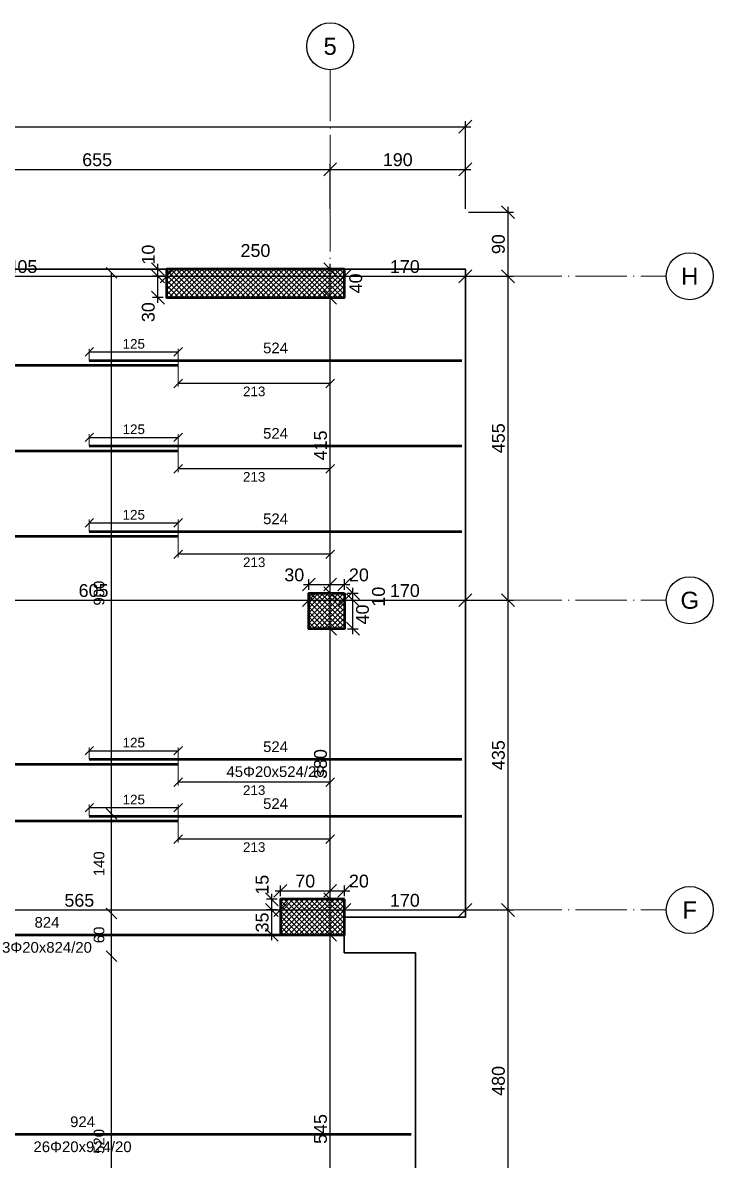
# Model space of a CAD drawing. Header units: millimetres. Extents: x -404 to 6018, y -5139 to 7890.
# Drawn here: x 1228 to 2198, y 1609 to 3206 of the extents above; entities that cross this region are included whole.
import ezdxf
from ezdxf.enums import TextEntityAlignment as Align

# ---------------------------------------------------------------- set-up
doc = ezdxf.new("R2010")
doc.units = ezdxf.units.MM
doc.linetypes.add('ZWCAD_ISO04W100', pattern=[30.5, 24, -3, 0.5, -3])
for name, color, linetype, lineweight in [('AXIS LINES', 255, 'ZWCAD_ISO04W100', 13), ('COLUMN', 140, 'Continuous', 53), ('SLAB', 3, 'Continuous', 35), ('WALL', 10, 'Continuous', 53)]:
    doc.layers.add(name, color=color, linetype=linetype, lineweight=lineweight)
for name, color, linetype in [('FW_AXIS', 7, 'Continuous'), ('FW_COLUMN_HATCH', 8, 'Continuous'), ('FW_DIM', 7, 'Continuous'), ('FW_WALL_HATCH', 8, 'Continuous'), ('REB_BOT_MESH_X', 5, 'Continuous'), ('REB_BOT_MESH_X_AXDIM', 5, 'Continuous'), ('REB_BOT_MESH_X_LAP', 5, 'Continuous'), ('REB_BOT_MESH_X_RANGE', 5, 'Continuous'), ('REB_BOT_MESH_X_TEXT', 5, 'Continuous')]:
    doc.layers.add(name, color=color, linetype=linetype)
doc.styles.add('REBAR_TXT', font='arial.ttf')
doc.styles.get("Standard").update_dxf_attribs({"font": 'arial.ttf'})
doc.dimstyles.new('FW_DIM', dxfattribs={"dimtxt": 18, "dimasz": 9, "dimexe": 7.5, "dimexo": 4.5, "dimgap": 4.5, "dimtad": 1, "dimdec": 0, "dimtxsty": 'Standard', "dimtsz": 9, "dimcen": 2.5, "dimdle": 7.5, "dimclrd": 256, "dimclre": 256, "dimclrt": 7, "dimazin": 3, "dimtfac": 1, "dimtmove": 2, "dimatfit": 3})
doc.dimstyles.new('REBAR LAP', dxfattribs={"dimtxt": 13.5, "dimasz": 2.5, "dimexe": 4.5, "dimexo": 0, "dimgap": 4.5, "dimtad": 1, "dimdec": 0, "dimtxsty": 'Standard', "dimtsz": 6, "dimcen": 2.5, "dimclrd": 6, "dimclre": 6, "dimclrt": 7, "dimazin": 3, "dimtfac": 1, "dimtmove": 2, "dimatfit": 3, "dimlwd": 25, "dimlwe": 18})
doc.dimstyles.new('REBAR M-200', dxfattribs={"dimtxt": 15, "dimasz": 15, "dimexe": 25, "dimexo": 12.5, "dimgap": 10, "dimtad": 1, "dimdec": 0, "dimtxsty": 'Standard', "dimblk": 'NONE', "dimcen": 50, "dimse1": 1, "dimse2": 1, "dimclrd": 6, "dimclre": 6, "dimclrt": 7, "dimazin": 3, "dimtfac": 1, "dimtmove": 2, "dimatfit": 3, "dimldrblk": 'NONE', "dimlwd": 53})
doc.dimstyles.new('REBAR RANGE', dxfattribs={"dimtxt": 15, "dimasz": 2.5, "dimexe": 0, "dimexo": 0, "dimgap": 10, "dimtad": 1, "dimdec": 0, "dimtxsty": 'Standard', "dimtsz": 7.5, "dimcen": 2.5, "dimse1": 1, "dimse2": 1, "dimclrd": 6, "dimclre": 6, "dimclrt": 7, "dimazin": 3, "dimtfac": 1, "dimtmove": 2, "dimatfit": 3, "dimlwd": 25})

# ---------------------------------------------------------------- blocks, each defined once
blk = doc.blocks.new('*D250')
at = {"color": 6, "lineweight": 53}
blk.add_line((335, 2165), (1446.5, 2165), dxfattribs=at)
at = {"layer": 'Defpoints'}
for p in [(335, 2165), (335, 2165), (1446.5, 2165)]:
    blk.add_point(p, dxfattribs=at)
at = {"layer": 'REB_BOT_MESH_X', "color": 7, "insert": (890.75, 2182.5), "char_height": 15, "attachment_point": 5}
blk.add_mtext('1112', dxfattribs=at)
blk = doc.blocks.new('_NONE')
blk = doc.blocks.new('*D251')
at = {"color": 6, "lineweight": 53}
blk.add_line((1321.5, 2171.75), (1845, 2171.75), dxfattribs=at)
at = {"layer": 'Defpoints'}
for p in [(1321.5, 2171.75), (1321.5, 2171.75), (1845, 2171.75)]:
    blk.add_point(p, dxfattribs=at)
at = {"layer": 'REB_BOT_MESH_X', "color": 7, "insert": (1583.25, 2189.25), "char_height": 15, "attachment_point": 5}
blk.add_mtext('524', dxfattribs=at)
blk = doc.blocks.new('_Oblique')
at = {"color": 0, "linetype": 'ByBlock', "lineweight": -2}
blk.add_line((-0.5, -0.5), (0.5, 0.5), dxfattribs=at)
blk = doc.blocks.new('*D252')
at = {"color": 6, "lineweight": 18}
for p, q in [((1321.5, 2171.75), (1321.5, 2188.25)), ((1446.5, 2165), (1446.5, 2188.25))]:
    blk.add_line(p, q, dxfattribs=at)
at = {"color": 6, "lineweight": 25}
blk.add_line((1321.5, 2183.75), (1446.5, 2183.75), dxfattribs=at)
at = {"layer": 'Defpoints'}
for p in [(1321.5, 2183.75), (1321.5, 2171.75), (1446.5, 2165)]:
    blk.add_point(p, dxfattribs=at)
at = {"layer": 'REB_BOT_MESH_X_LAP', "color": 6, "xscale": 12, "yscale": 12}
for p in [(1321.5, 2183.75), (1446.5, 2183.75)]:
    blk.add_blockref('_OBLIQUE', p, dxfattribs=at)
at = {"layer": 'REB_BOT_MESH_X_LAP', "color": 7, "insert": (1384, 2195), "char_height": 13.5, "attachment_point": 5}
blk.add_mtext('125', dxfattribs=at)
blk = doc.blocks.new('*D253')
at = {"color": 6, "lineweight": 18}
for p, q in [((1446.5, 2165), (1446.5, 2135)), ((1660, 2165), (1660, 2135))]:
    blk.add_line(p, q, dxfattribs=at)
at = {"color": 6, "lineweight": 25}
blk.add_line((1660, 2139.5), (1446.5, 2139.5), dxfattribs=at)
at = {"layer": 'Defpoints'}
for p in [(1446.5, 2165), (1660, 2165), (1660, 2139.5)]:
    blk.add_point(p, dxfattribs=at)
at = {"layer": 'REB_BOT_MESH_X_AXDIM', "color": 6, "xscale": 12, "yscale": 12}
for p in [(1446.5, 2139.5), (1660, 2139.5)]:
    blk.add_blockref('_OBLIQUE', p, dxfattribs=at)
at = {"layer": 'REB_BOT_MESH_X_AXDIM', "color": 7, "insert": (1553.25, 2128.25), "char_height": 13.5, "attachment_point": 5}
blk.add_mtext('213', dxfattribs=at)
blk = doc.blocks.new('*D254')
at = {"color": 6, "lineweight": 53}
blk.add_line((335, 2605), (1446.5, 2605), dxfattribs=at)
at = {"layer": 'Defpoints'}
for p in [(335, 2605), (335, 2605), (1446.5, 2605)]:
    blk.add_point(p, dxfattribs=at)
at = {"layer": 'REB_BOT_MESH_X', "color": 7, "insert": (890.75, 2622.5), "char_height": 15, "attachment_point": 5}
blk.add_mtext('1112', dxfattribs=at)
blk = doc.blocks.new('*D255')
at = {"color": 6, "lineweight": 53}
blk.add_line((1321.5, 2611.75), (1845, 2611.75), dxfattribs=at)
at = {"layer": 'Defpoints'}
for p in [(1321.5, 2611.75), (1321.5, 2611.75), (1845, 2611.75)]:
    blk.add_point(p, dxfattribs=at)
at = {"layer": 'REB_BOT_MESH_X', "color": 7, "insert": (1583.25, 2629.25), "char_height": 15, "attachment_point": 5}
blk.add_mtext('524', dxfattribs=at)
blk = doc.blocks.new('*D256')
at = {"color": 6, "lineweight": 18}
for p, q in [((1321.5, 2611.75), (1321.5, 2628.25)), ((1446.5, 2605), (1446.5, 2628.25))]:
    blk.add_line(p, q, dxfattribs=at)
at = {"color": 6, "lineweight": 25}
blk.add_line((1321.5, 2623.75), (1446.5, 2623.75), dxfattribs=at)
at = {"layer": 'Defpoints'}
for p in [(1321.5, 2623.75), (1321.5, 2611.75), (1446.5, 2605)]:
    blk.add_point(p, dxfattribs=at)
at = {"layer": 'REB_BOT_MESH_X_LAP', "color": 6, "xscale": 12, "yscale": 12}
for p in [(1321.5, 2623.75), (1446.5, 2623.75)]:
    blk.add_blockref('_OBLIQUE', p, dxfattribs=at)
at = {"layer": 'REB_BOT_MESH_X_LAP', "color": 7, "insert": (1384, 2635), "char_height": 13.5, "attachment_point": 5}
blk.add_mtext('125', dxfattribs=at)
blk = doc.blocks.new('*D257')
at = {"color": 6, "lineweight": 18}
for p, q in [((1446.5, 2605), (1446.5, 2575)), ((1660, 2605), (1660, 2575))]:
    blk.add_line(p, q, dxfattribs=at)
at = {"color": 6, "lineweight": 25}
blk.add_line((1660, 2579.5), (1446.5, 2579.5), dxfattribs=at)
at = {"layer": 'Defpoints'}
for p in [(1446.5, 2605), (1660, 2605), (1660, 2579.5)]:
    blk.add_point(p, dxfattribs=at)
at = {"layer": 'REB_BOT_MESH_X_AXDIM', "color": 6, "xscale": 12, "yscale": 12}
for p in [(1446.5, 2579.5), (1660, 2579.5)]:
    blk.add_blockref('_OBLIQUE', p, dxfattribs=at)
at = {"layer": 'REB_BOT_MESH_X_AXDIM', "color": 7, "insert": (1553.25, 2568.25), "char_height": 13.5, "attachment_point": 5}
blk.add_mtext('213', dxfattribs=at)
blk = doc.blocks.new('*D258')
at = {"color": 6, "lineweight": 53}
blk.add_line((415, 2485), (1446.5, 2485), dxfattribs=at)
at = {"layer": 'Defpoints'}
for p in [(415, 2485), (415, 2485), (1446.5, 2485)]:
    blk.add_point(p, dxfattribs=at)
at = {"layer": 'REB_BOT_MESH_X', "color": 7, "insert": (930.75, 2502.5), "char_height": 15, "attachment_point": 5}
blk.add_mtext('1032', dxfattribs=at)
blk = doc.blocks.new('*D259')
at = {"color": 6, "lineweight": 53}
blk.add_line((1321.5, 2491.75), (1845, 2491.75), dxfattribs=at)
at = {"layer": 'Defpoints'}
for p in [(1321.5, 2491.75), (1321.5, 2491.75), (1845, 2491.75)]:
    blk.add_point(p, dxfattribs=at)
at = {"layer": 'REB_BOT_MESH_X', "color": 7, "insert": (1583.25, 2509.25), "char_height": 15, "attachment_point": 5}
blk.add_mtext('524', dxfattribs=at)
blk = doc.blocks.new('*D260')
at = {"color": 6, "lineweight": 18}
for p, q in [((1321.5, 2491.75), (1321.5, 2508.25)), ((1446.5, 2485), (1446.5, 2508.25))]:
    blk.add_line(p, q, dxfattribs=at)
at = {"color": 6, "lineweight": 25}
blk.add_line((1321.5, 2503.75), (1446.5, 2503.75), dxfattribs=at)
at = {"layer": 'Defpoints'}
for p in [(1321.5, 2503.75), (1321.5, 2491.75), (1446.5, 2485)]:
    blk.add_point(p, dxfattribs=at)
at = {"layer": 'REB_BOT_MESH_X_LAP', "color": 6, "xscale": 12, "yscale": 12}
for p in [(1321.5, 2503.75), (1446.5, 2503.75)]:
    blk.add_blockref('_OBLIQUE', p, dxfattribs=at)
at = {"layer": 'REB_BOT_MESH_X_LAP', "color": 7, "insert": (1384, 2515), "char_height": 13.5, "attachment_point": 5}
blk.add_mtext('125', dxfattribs=at)
blk = doc.blocks.new('*D261')
at = {"color": 6, "lineweight": 18}
for p, q in [((1446.5, 2485), (1446.5, 2455)), ((1660, 2485), (1660, 2455))]:
    blk.add_line(p, q, dxfattribs=at)
at = {"color": 6, "lineweight": 25}
blk.add_line((1660, 2459.5), (1446.5, 2459.5), dxfattribs=at)
at = {"layer": 'Defpoints'}
for p in [(1446.5, 2485), (1660, 2485), (1660, 2459.5)]:
    blk.add_point(p, dxfattribs=at)
at = {"layer": 'REB_BOT_MESH_X_AXDIM', "color": 6, "xscale": 12, "yscale": 12}
for p in [(1446.5, 2459.5), (1660, 2459.5)]:
    blk.add_blockref('_OBLIQUE', p, dxfattribs=at)
at = {"layer": 'REB_BOT_MESH_X_AXDIM', "color": 7, "insert": (1553.25, 2448.25), "char_height": 13.5, "attachment_point": 5}
blk.add_mtext('213', dxfattribs=at)
blk = doc.blocks.new('*D266')
at = {"color": 6, "lineweight": 53}
blk.add_line((415, 2085), (1446.5, 2085), dxfattribs=at)
at = {"layer": 'Defpoints'}
for p in [(415, 2085), (415, 2085), (1446.5, 2085)]:
    blk.add_point(p, dxfattribs=at)
at = {"layer": 'REB_BOT_MESH_X', "color": 7, "insert": (930.75, 2102.5), "char_height": 15, "attachment_point": 5}
blk.add_mtext('1032', dxfattribs=at)
blk = doc.blocks.new('*D267')
at = {"color": 6, "lineweight": 53}
blk.add_line((1321.5, 2091.75), (1845, 2091.75), dxfattribs=at)
at = {"layer": 'Defpoints'}
for p in [(1321.5, 2091.75), (1321.5, 2091.75), (1845, 2091.75)]:
    blk.add_point(p, dxfattribs=at)
at = {"layer": 'REB_BOT_MESH_X', "color": 7, "insert": (1583.25, 2109.25), "char_height": 15, "attachment_point": 5}
blk.add_mtext('524', dxfattribs=at)
blk = doc.blocks.new('*D268')
at = {"color": 6, "lineweight": 18}
for p, q in [((1321.5, 2091.75), (1321.5, 2108.25)), ((1446.5, 2085), (1446.5, 2108.25))]:
    blk.add_line(p, q, dxfattribs=at)
at = {"color": 6, "lineweight": 25}
blk.add_line((1321.5, 2103.75), (1446.5, 2103.75), dxfattribs=at)
at = {"layer": 'Defpoints'}
for p in [(1321.5, 2103.75), (1321.5, 2091.75), (1446.5, 2085)]:
    blk.add_point(p, dxfattribs=at)
at = {"layer": 'REB_BOT_MESH_X_LAP', "color": 6, "xscale": 12, "yscale": 12}
for p in [(1321.5, 2103.75), (1446.5, 2103.75)]:
    blk.add_blockref('_OBLIQUE', p, dxfattribs=at)
at = {"layer": 'REB_BOT_MESH_X_LAP', "color": 7, "insert": (1384, 2115), "char_height": 13.5, "attachment_point": 5}
blk.add_mtext('125', dxfattribs=at)
blk = doc.blocks.new('*D269')
at = {"color": 6, "lineweight": 18}
for p, q in [((1446.5, 2085), (1446.5, 2055)), ((1660, 2085), (1660, 2055))]:
    blk.add_line(p, q, dxfattribs=at)
at = {"color": 6, "lineweight": 25}
blk.add_line((1660, 2059.5), (1446.5, 2059.5), dxfattribs=at)
at = {"layer": 'Defpoints'}
for p in [(1446.5, 2085), (1660, 2085), (1660, 2059.5)]:
    blk.add_point(p, dxfattribs=at)
at = {"layer": 'REB_BOT_MESH_X_AXDIM', "color": 6, "xscale": 12, "yscale": 12}
for p in [(1446.5, 2059.5), (1660, 2059.5)]:
    blk.add_blockref('_OBLIQUE', p, dxfattribs=at)
at = {"layer": 'REB_BOT_MESH_X_AXDIM', "color": 7, "insert": (1553.25, 2048.25), "char_height": 13.5, "attachment_point": 5}
blk.add_mtext('213', dxfattribs=at)
blk = doc.blocks.new('*D270')
at = {"color": 6, "lineweight": 53}
blk.add_line((415, 2725), (1446.5, 2725), dxfattribs=at)
at = {"layer": 'Defpoints'}
for p in [(415, 2725), (415, 2725), (1446.5, 2725)]:
    blk.add_point(p, dxfattribs=at)
at = {"layer": 'REB_BOT_MESH_X', "color": 7, "insert": (930.75, 2742.5), "char_height": 15, "attachment_point": 5}
blk.add_mtext('1032', dxfattribs=at)
blk = doc.blocks.new('*D271')
at = {"color": 6, "lineweight": 53}
blk.add_line((1321.5, 2731.75), (1845, 2731.75), dxfattribs=at)
at = {"layer": 'Defpoints'}
for p in [(1321.5, 2731.75), (1321.5, 2731.75), (1845, 2731.75)]:
    blk.add_point(p, dxfattribs=at)
at = {"layer": 'REB_BOT_MESH_X', "color": 7, "insert": (1583.25, 2749.25), "char_height": 15, "attachment_point": 5}
blk.add_mtext('524', dxfattribs=at)
blk = doc.blocks.new('*D272')
at = {"color": 6, "lineweight": 18}
for p, q in [((1321.5, 2731.75), (1321.5, 2748.25)), ((1446.5, 2725), (1446.5, 2748.25))]:
    blk.add_line(p, q, dxfattribs=at)
at = {"color": 6, "lineweight": 25}
blk.add_line((1321.5, 2743.75), (1446.5, 2743.75), dxfattribs=at)
at = {"layer": 'Defpoints'}
for p in [(1321.5, 2743.75), (1321.5, 2731.75), (1446.5, 2725)]:
    blk.add_point(p, dxfattribs=at)
at = {"layer": 'REB_BOT_MESH_X_LAP', "color": 6, "xscale": 12, "yscale": 12}
for p in [(1321.5, 2743.75), (1446.5, 2743.75)]:
    blk.add_blockref('_OBLIQUE', p, dxfattribs=at)
at = {"layer": 'REB_BOT_MESH_X_LAP', "color": 7, "insert": (1384, 2755), "char_height": 13.5, "attachment_point": 5}
blk.add_mtext('125', dxfattribs=at)
blk = doc.blocks.new('*D273')
at = {"color": 6, "lineweight": 18}
for p, q in [((1446.5, 2725), (1446.5, 2695)), ((1660, 2725), (1660, 2695))]:
    blk.add_line(p, q, dxfattribs=at)
at = {"color": 6, "lineweight": 25}
blk.add_line((1660, 2699.5), (1446.5, 2699.5), dxfattribs=at)
at = {"layer": 'Defpoints'}
for p in [(1446.5, 2725), (1660, 2725), (1660, 2699.5)]:
    blk.add_point(p, dxfattribs=at)
at = {"layer": 'REB_BOT_MESH_X_AXDIM', "color": 6, "xscale": 12, "yscale": 12}
for p in [(1446.5, 2699.5), (1660, 2699.5)]:
    blk.add_blockref('_OBLIQUE', p, dxfattribs=at)
at = {"layer": 'REB_BOT_MESH_X_AXDIM', "color": 7, "insert": (1553.25, 2688.25), "char_height": 13.5, "attachment_point": 5}
blk.add_mtext('213', dxfattribs=at)
blk = doc.blocks.new('*D294')
at = {"color": 6, "lineweight": 25}
blk.add_line((1352.75, 1955), (1352.75, 2855), dxfattribs=at)
at = {"layer": 'Defpoints'}
for p in [(1352.75, 2855), (1352.75, 1955), (1352.75, 1955)]:
    blk.add_point(p, dxfattribs=at)
at = {"layer": 'REB_BOT_MESH_X_RANGE', "color": 6, "xscale": 15, "yscale": 15, "rotation": 90}
for p in [(1352.75, 2855), (1352.75, 1955)]:
    blk.add_blockref('_OBLIQUE', p, dxfattribs=at)
at = {"layer": 'REB_BOT_MESH_X_RANGE', "color": 7, "insert": (1335.25, 2405), "char_height": 15, "attachment_point": 5, "rotation": 90}
blk.add_mtext('900', dxfattribs=at)
blk = doc.blocks.new('*D297')
at = {"color": 6, "lineweight": 25}
blk.add_line((1352.75, 1375), (1352.75, 1895), dxfattribs=at)
at = {"layer": 'Defpoints'}
for p in [(1352.75, 1895), (1352.75, 1375), (1352.75, 1375)]:
    blk.add_point(p, dxfattribs=at)
at = {"layer": 'REB_BOT_MESH_X_RANGE', "color": 6, "xscale": 15, "yscale": 15, "rotation": 90}
for p in [(1352.75, 1895), (1352.75, 1375)]:
    blk.add_blockref('_OBLIQUE', p, dxfattribs=at)
at = {"layer": 'REB_BOT_MESH_X_RANGE', "color": 7, "insert": (1335.25, 1635), "char_height": 15, "attachment_point": 5, "rotation": 90}
blk.add_mtext('520', dxfattribs=at)
blk = doc.blocks.new('*D298')
at = {"color": 6, "lineweight": 53}
blk.add_line((850, 1645), (1774, 1645), dxfattribs=at)
at = {"layer": 'Defpoints'}
for p in [(850, 1645), (850, 1645), (1774, 1645)]:
    blk.add_point(p, dxfattribs=at)
at = {"layer": 'REB_BOT_MESH_X', "color": 7, "insert": (1312, 1662.5), "char_height": 15, "attachment_point": 5}
blk.add_mtext('924', dxfattribs=at)
blk = doc.blocks.new('*D313')
at = {"color": 6, "lineweight": 25}
blk.add_line((1352.75, 1955), (1352.75, 2095), dxfattribs=at)
at = {"layer": 'Defpoints'}
for p in [(1352.75, 2095), (1352.75, 1955), (1352.75, 1955)]:
    blk.add_point(p, dxfattribs=at)
at = {"layer": 'REB_BOT_MESH_X_RANGE', "color": 6, "xscale": 15, "yscale": 15, "rotation": 90}
for p in [(1352.75, 2095), (1352.75, 1955)]:
    blk.add_blockref('_OBLIQUE', p, dxfattribs=at)
at = {"layer": 'REB_BOT_MESH_X_RANGE', "color": 7, "insert": (1335.25, 2025), "char_height": 15, "attachment_point": 5, "rotation": 90}
blk.add_mtext('140', dxfattribs=at)
blk = doc.blocks.new('*D322')
at = {"color": 6, "lineweight": 25}
blk.add_line((1352.75, 1895), (1352.75, 1955), dxfattribs=at)
at = {"layer": 'Defpoints'}
for p in [(1352.75, 1955), (1352.75, 1895), (1352.75, 1895)]:
    blk.add_point(p, dxfattribs=at)
at = {"layer": 'REB_BOT_MESH_X_RANGE', "color": 6, "xscale": 15, "yscale": 15, "rotation": 90}
for p in [(1352.75, 1955), (1352.75, 1895)]:
    blk.add_blockref('_OBLIQUE', p, dxfattribs=at)
at = {"layer": 'REB_BOT_MESH_X_RANGE', "color": 7, "insert": (1335.25, 1925), "char_height": 15, "attachment_point": 5, "rotation": 90}
blk.add_mtext('60', dxfattribs=at)
blk = doc.blocks.new('*D323')
at = {"color": 6, "lineweight": 53}
blk.add_line((850, 1925), (1674, 1925), dxfattribs=at)
at = {"layer": 'Defpoints'}
for p in [(850, 1925), (850, 1925), (1674, 1925)]:
    blk.add_point(p, dxfattribs=at)
at = {"layer": 'REB_BOT_MESH_X', "color": 7, "insert": (1262, 1942.5), "char_height": 15, "attachment_point": 5}
blk.add_mtext('824', dxfattribs=at)
blk = doc.blocks.new('*D359')
for p, q in [((1425.5, 2850), (1410.5, 2850)), ((1418, 2812.5), (1418, 2857.5)), ((1425.5, 2820), (1410.5, 2820))]:
    blk.add_line(p, q)
at = {"layer": 'Defpoints'}
for p in [(1430, 2850), (1418, 2820), (1430, 2820)]:
    blk.add_point(p, dxfattribs=at)
at = {"layer": 'FW_DIM', "xscale": 18, "yscale": 18, "rotation": 90}
for p in [(1418, 2850), (1418, 2820)]:
    blk.add_blockref('_OBLIQUE', p, dxfattribs=at)
at = {"layer": 'FW_DIM', "color": 7, "insert": (1404.5, 2799.6), "char_height": 18, "attachment_point": 5, "rotation": 90}
blk.add_mtext('30', dxfattribs=at)
blk = doc.blocks.new('*D360')
for p, q in [((1425.5, 2860), (1410.5, 2860)), ((1418, 2842.5), (1418, 2867.5)), ((1425.5, 2850), (1410.5, 2850))]:
    blk.add_line(p, q)
at = {"layer": 'Defpoints'}
for p in [(1430, 2860), (1418, 2850), (1430, 2850)]:
    blk.add_point(p, dxfattribs=at)
at = {"layer": 'FW_DIM', "xscale": 18, "yscale": 18, "rotation": 90}
for p in [(1418, 2860), (1418, 2850)]:
    blk.add_blockref('_OBLIQUE', p, dxfattribs=at)
at = {"layer": 'FW_DIM', "color": 7, "insert": (1404.5, 2880.4), "char_height": 18, "attachment_point": 5, "rotation": 90}
blk.add_mtext('10', dxfattribs=at)
blk = doc.blocks.new('*D369')
for p, q in [((1622.5, 2417), (1667.5, 2417)), ((1630, 2409.5), (1630, 2424.5)), ((1660, 2409.5), (1660, 2424.5))]:
    blk.add_line(p, q)
at = {"layer": 'Defpoints'}
for p in [(1630, 2417), (1630, 2405), (1660, 2405)]:
    blk.add_point(p, dxfattribs=at)
at = {"layer": 'FW_DIM', "xscale": 18, "yscale": 18}
for p in [(1630, 2417), (1660, 2417)]:
    blk.add_blockref('_OBLIQUE', p, dxfattribs=at)
at = {"layer": 'FW_DIM', "color": 7, "insert": (1609.6, 2430.5), "char_height": 18, "attachment_point": 5}
blk.add_mtext('30', dxfattribs=at)
blk = doc.blocks.new('*D370')
for p, q in [((1652.5, 2417), (1687.5, 2417)), ((1660, 2409.5), (1660, 2424.5)), ((1680, 2409.5), (1680, 2424.5))]:
    blk.add_line(p, q)
at = {"layer": 'Defpoints'}
for p in [(1660, 2417), (1660, 2405), (1680, 2405)]:
    blk.add_point(p, dxfattribs=at)
at = {"layer": 'FW_DIM', "xscale": 18, "yscale": 18}
for p in [(1660, 2417), (1680, 2417)]:
    blk.add_blockref('_OBLIQUE', p, dxfattribs=at)
at = {"layer": 'FW_DIM', "color": 7, "insert": (1700.4, 2430.5), "char_height": 18, "attachment_point": 5}
blk.add_mtext('20', dxfattribs=at)
blk = doc.blocks.new('*D371')
for p, q in [((1692, 2347.5), (1692, 2402.5)), ((1684.5, 2395), (1699.5, 2395)), ((1684.5, 2355), (1699.5, 2355))]:
    blk.add_line(p, q)
at = {"layer": 'Defpoints'}
for p in [(1680, 2395), (1680, 2355), (1692, 2355)]:
    blk.add_point(p, dxfattribs=at)
at = {"layer": 'FW_DIM', "xscale": 18, "yscale": 18, "rotation": 90}
for p in [(1692, 2395), (1692, 2355)]:
    blk.add_blockref('_OBLIQUE', p, dxfattribs=at)
at = {"layer": 'FW_DIM', "color": 7, "insert": (1705.5, 2375), "char_height": 18, "attachment_point": 5, "rotation": 90}
blk.add_mtext('40', dxfattribs=at)
blk = doc.blocks.new('*D372')
for p, q in [((1692, 2387.5), (1692, 2412.5)), ((1684.5, 2405), (1699.5, 2405)), ((1684.5, 2395), (1699.5, 2395))]:
    blk.add_line(p, q)
at = {"layer": 'Defpoints'}
for p in [(1680, 2405), (1680, 2395), (1692, 2395)]:
    blk.add_point(p, dxfattribs=at)
at = {"layer": 'FW_DIM', "xscale": 18, "yscale": 18, "rotation": 90}
for p in [(1692, 2405), (1692, 2395)]:
    blk.add_blockref('_OBLIQUE', p, dxfattribs=at)
at = {"layer": 'FW_DIM', "color": 7, "insert": (1728, 2400), "char_height": 18, "attachment_point": 5, "rotation": 90}
blk.add_mtext('10', dxfattribs=at)
blk = doc.blocks.new('*D401')
for p, q in [((1582.5, 1987), (1667.5, 1987)), ((1590, 1979.5), (1590, 1994.5)), ((1660, 1979.5), (1660, 1994.5))]:
    blk.add_line(p, q)
at = {"layer": 'Defpoints'}
for p in [(1590, 1987), (1590, 1975), (1660, 1975)]:
    blk.add_point(p, dxfattribs=at)
at = {"layer": 'FW_DIM', "xscale": 18, "yscale": 18}
for p in [(1590, 1987), (1660, 1987)]:
    blk.add_blockref('_OBLIQUE', p, dxfattribs=at)
at = {"layer": 'FW_DIM', "color": 7, "insert": (1625, 2000.5), "char_height": 18, "attachment_point": 5}
blk.add_mtext('70', dxfattribs=at)
blk = doc.blocks.new('*D402')
for p, q in [((1652.5, 1987), (1687.5, 1987)), ((1660, 1979.5), (1660, 1994.5)), ((1680, 1979.5), (1680, 1994.5))]:
    blk.add_line(p, q)
at = {"layer": 'Defpoints'}
for p in [(1660, 1987), (1660, 1975), (1680, 1975)]:
    blk.add_point(p, dxfattribs=at)
at = {"layer": 'FW_DIM', "xscale": 18, "yscale": 18}
for p in [(1660, 1987), (1680, 1987)]:
    blk.add_blockref('_OBLIQUE', p, dxfattribs=at)
at = {"layer": 'FW_DIM', "color": 7, "insert": (1700.4, 2000.5), "char_height": 18, "attachment_point": 5}
blk.add_mtext('20', dxfattribs=at)
blk = doc.blocks.new('*D403')
for p, q in [((1578, 1917.5), (1578, 1967.5)), ((1585.5, 1960), (1570.5, 1960)), ((1585.5, 1925), (1570.5, 1925))]:
    blk.add_line(p, q)
at = {"layer": 'Defpoints'}
for p in [(1590, 1960), (1578, 1925), (1590, 1925)]:
    blk.add_point(p, dxfattribs=at)
at = {"layer": 'FW_DIM', "xscale": 18, "yscale": 18, "rotation": 90}
for p in [(1578, 1960), (1578, 1925)]:
    blk.add_blockref('_OBLIQUE', p, dxfattribs=at)
at = {"layer": 'FW_DIM', "color": 7, "insert": (1564.5, 1942.5), "char_height": 18, "attachment_point": 5, "rotation": 90}
blk.add_mtext('35', dxfattribs=at)
blk = doc.blocks.new('*D404')
for p, q in [((1578, 1952.5), (1578, 1982.5)), ((1585.5, 1975), (1570.5, 1975)), ((1585.5, 1960), (1570.5, 1960))]:
    blk.add_line(p, q)
at = {"layer": 'Defpoints'}
for p in [(1590, 1975), (1578, 1960), (1590, 1960)]:
    blk.add_point(p, dxfattribs=at)
at = {"layer": 'FW_DIM', "xscale": 18, "yscale": 18, "rotation": 90}
for p in [(1578, 1975), (1578, 1960)]:
    blk.add_blockref('_OBLIQUE', p, dxfattribs=at)
at = {"layer": 'FW_DIM', "color": 7, "insert": (1564.5, 1995.4), "char_height": 18, "attachment_point": 5, "rotation": 90}
blk.add_mtext('15', dxfattribs=at)
blk = doc.blocks.new('*D437')
for p, q in [((1025, 1964.5), (1025, 1967.5)), ((1590, 1964.5), (1590, 1967.5)), ((1017.5, 1960), (1597.5, 1960))]:
    blk.add_line(p, q)
at = {"layer": 'Defpoints'}
for p in [(1025, 1960), (1025, 1960), (1590, 1960)]:
    blk.add_point(p, dxfattribs=at)
at = {"layer": 'FW_DIM', "xscale": 18, "yscale": 18}
for p in [(1025, 1960), (1590, 1960)]:
    blk.add_blockref('_OBLIQUE', p, dxfattribs=at)
at = {"layer": 'FW_DIM', "color": 7, "insert": (1307.5, 1973.5), "char_height": 18, "attachment_point": 5}
blk.add_mtext('565', dxfattribs=at)
blk = doc.blocks.new('*D438')
for p, q in [((1590, 1964.5), (1590, 1967.5)), ((1680, 1964.5), (1680, 1967.5)), ((1582.5, 1960), (1687.5, 1960))]:
    blk.add_line(p, q)
at = {"layer": 'Defpoints'}
for p in [(1590, 1960), (1590, 1960), (1680, 1960)]:
    blk.add_point(p, dxfattribs=at)
at = {"layer": 'FW_DIM', "xscale": 18, "yscale": 18}
for p in [(1590, 1960), (1680, 1960)]:
    blk.add_blockref('_OBLIQUE', p, dxfattribs=at)
blk = doc.blocks.new('*D439')
for p, q in [((1680, 1964.5), (1680, 1967.5)), ((1850, 1964.5), (1850, 1967.5)), ((1672.5, 1960), (1857.5, 1960))]:
    blk.add_line(p, q)
at = {"layer": 'Defpoints'}
for p in [(1680, 1960), (1680, 1960), (1850, 1960)]:
    blk.add_point(p, dxfattribs=at)
at = {"layer": 'FW_DIM', "xscale": 18, "yscale": 18}
for p in [(1680, 1960), (1850, 1960)]:
    blk.add_blockref('_OBLIQUE', p, dxfattribs=at)
at = {"layer": 'FW_DIM', "color": 7, "insert": (1765, 1973.5), "char_height": 18, "attachment_point": 5}
blk.add_mtext('170', dxfattribs=at)
blk = doc.blocks.new('*D443')
for p, q in [((1025, 2399.5), (1025, 2402.5)), ((1630, 2399.5), (1630, 2402.5)), ((1017.5, 2395), (1637.5, 2395))]:
    blk.add_line(p, q)
at = {"layer": 'Defpoints'}
for p in [(1025, 2395), (1025, 2395), (1630, 2395)]:
    blk.add_point(p, dxfattribs=at)
at = {"layer": 'FW_DIM', "xscale": 18, "yscale": 18}
for p in [(1025, 2395), (1630, 2395)]:
    blk.add_blockref('_OBLIQUE', p, dxfattribs=at)
at = {"layer": 'FW_DIM', "color": 7, "insert": (1327.5, 2408.5), "char_height": 18, "attachment_point": 5}
blk.add_mtext('605', dxfattribs=at)
blk = doc.blocks.new('*D444')
for p, q in [((1630, 2399.5), (1630, 2402.5)), ((1680, 2399.5), (1680, 2402.5)), ((1622.5, 2395), (1687.5, 2395))]:
    blk.add_line(p, q)
at = {"layer": 'Defpoints'}
for p in [(1630, 2395), (1630, 2395), (1680, 2395)]:
    blk.add_point(p, dxfattribs=at)
at = {"layer": 'FW_DIM', "xscale": 18, "yscale": 18}
for p in [(1630, 2395), (1680, 2395)]:
    blk.add_blockref('_OBLIQUE', p, dxfattribs=at)
blk = doc.blocks.new('*D445')
for p, q in [((1680, 2399.5), (1680, 2402.5)), ((1850, 2399.5), (1850, 2402.5)), ((1672.5, 2395), (1857.5, 2395))]:
    blk.add_line(p, q)
at = {"layer": 'Defpoints'}
for p in [(1680, 2395), (1680, 2395), (1850, 2395)]:
    blk.add_point(p, dxfattribs=at)
at = {"layer": 'FW_DIM', "xscale": 18, "yscale": 18}
for p in [(1680, 2395), (1850, 2395)]:
    blk.add_blockref('_OBLIQUE', p, dxfattribs=at)
at = {"layer": 'FW_DIM', "color": 7, "insert": (1765, 2408.5), "char_height": 18, "attachment_point": 5}
blk.add_mtext('170', dxfattribs=at)
blk = doc.blocks.new('*D449')
for p, q in [((1017.5, 2850), (1437.5, 2850)), ((1025, 2854.5), (1025, 2857.5)), ((1430, 2854.5), (1430, 2857.5))]:
    blk.add_line(p, q)
at = {"layer": 'Defpoints'}
for p in [(1025, 2850), (1025, 2850), (1430, 2850)]:
    blk.add_point(p, dxfattribs=at)
at = {"layer": 'FW_DIM', "xscale": 18, "yscale": 18}
for p in [(1025, 2850), (1430, 2850)]:
    blk.add_blockref('_OBLIQUE', p, dxfattribs=at)
at = {"layer": 'FW_DIM', "color": 7, "insert": (1227.5, 2863.5), "char_height": 18, "attachment_point": 5}
blk.add_mtext('405', dxfattribs=at)
blk = doc.blocks.new('*D450')
for p, q in [((1422.5, 2850), (1687.5, 2850)), ((1430, 2854.5), (1430, 2857.5)), ((1680, 2854.5), (1680, 2857.5))]:
    blk.add_line(p, q)
at = {"layer": 'Defpoints'}
for p in [(1430, 2850), (1430, 2850), (1680, 2850)]:
    blk.add_point(p, dxfattribs=at)
at = {"layer": 'FW_DIM', "xscale": 18, "yscale": 18}
for p in [(1430, 2850), (1680, 2850)]:
    blk.add_blockref('_OBLIQUE', p, dxfattribs=at)
at = {"layer": 'FW_DIM', "color": 7, "insert": (1555, 2886), "char_height": 18, "attachment_point": 5}
blk.add_mtext('250', dxfattribs=at)
blk = doc.blocks.new('*D451')
for p, q in [((1672.5, 2850), (1857.5, 2850)), ((1680, 2854.5), (1680, 2857.5)), ((1850, 2854.5), (1850, 2857.5))]:
    blk.add_line(p, q)
at = {"layer": 'Defpoints'}
for p in [(1680, 2850), (1680, 2850), (1850, 2850)]:
    blk.add_point(p, dxfattribs=at)
at = {"layer": 'FW_DIM', "xscale": 18, "yscale": 18}
for p in [(1680, 2850), (1850, 2850)]:
    blk.add_blockref('_OBLIQUE', p, dxfattribs=at)
at = {"layer": 'FW_DIM', "color": 7, "insert": (1765, 2863.5), "char_height": 18, "attachment_point": 5}
blk.add_mtext('170', dxfattribs=at)
blk = doc.blocks.new('*D491')
for p, q in [((1655.5, 1925), (1652.5, 1925)), ((1660, 1372.40001), (1660, 1932.5)), ((1655.5, 1379.90001), (1652.5, 1379.90001))]:
    blk.add_line(p, q)
at = {"layer": 'Defpoints'}
for p in [(1660, 1925), (1660, 1379.90001), (1660, 1379.90001)]:
    blk.add_point(p, dxfattribs=at)
at = {"layer": 'FW_DIM', "xscale": 18, "yscale": 18, "rotation": 90}
for p in [(1660, 1925), (1660, 1379.90001)]:
    blk.add_blockref('_OBLIQUE', p, dxfattribs=at)
at = {"layer": 'FW_DIM', "color": 7, "insert": (1646.5, 1652.450005), "char_height": 18, "attachment_point": 5, "rotation": 90}
blk.add_mtext('545', dxfattribs=at)
blk = doc.blocks.new('*D492')
for p, q in [((1660, 1917.5), (1660, 1982.5)), ((1655.5, 1975), (1652.5, 1975)), ((1655.5, 1925), (1652.5, 1925))]:
    blk.add_line(p, q)
at = {"layer": 'Defpoints'}
for p in [(1660, 1975), (1660, 1925), (1660, 1925)]:
    blk.add_point(p, dxfattribs=at)
at = {"layer": 'FW_DIM', "xscale": 18, "yscale": 18, "rotation": 90}
for p in [(1660, 1975), (1660, 1925)]:
    blk.add_blockref('_OBLIQUE', p, dxfattribs=at)
blk = doc.blocks.new('*D493')
for p, q in [((1655.5, 2355), (1652.5, 2355)), ((1660, 1967.5), (1660, 2362.5)), ((1655.5, 1975), (1652.5, 1975))]:
    blk.add_line(p, q)
at = {"layer": 'Defpoints'}
for p in [(1660, 2355), (1660, 1975), (1660, 1975)]:
    blk.add_point(p, dxfattribs=at)
at = {"layer": 'FW_DIM', "xscale": 18, "yscale": 18, "rotation": 90}
for p in [(1660, 2355), (1660, 1975)]:
    blk.add_blockref('_OBLIQUE', p, dxfattribs=at)
at = {"layer": 'FW_DIM', "color": 7, "insert": (1646.5, 2165), "char_height": 18, "attachment_point": 5, "rotation": 90}
blk.add_mtext('380', dxfattribs=at)
blk = doc.blocks.new('*D494')
for p, q in [((1660, 2347.5), (1660, 2412.5)), ((1655.5, 2405), (1652.5, 2405)), ((1655.5, 2355), (1652.5, 2355))]:
    blk.add_line(p, q)
at = {"layer": 'Defpoints'}
for p in [(1660, 2405), (1660, 2355), (1660, 2355)]:
    blk.add_point(p, dxfattribs=at)
at = {"layer": 'FW_DIM', "xscale": 18, "yscale": 18, "rotation": 90}
for p in [(1660, 2405), (1660, 2355)]:
    blk.add_blockref('_OBLIQUE', p, dxfattribs=at)
blk = doc.blocks.new('*D495')
for p, q in [((1655.5, 2820), (1652.5, 2820)), ((1660, 2397.5), (1660, 2827.5)), ((1655.5, 2405), (1652.5, 2405))]:
    blk.add_line(p, q)
at = {"layer": 'Defpoints'}
for p in [(1660, 2820), (1660, 2405), (1660, 2405)]:
    blk.add_point(p, dxfattribs=at)
at = {"layer": 'FW_DIM', "xscale": 18, "yscale": 18, "rotation": 90}
for p in [(1660, 2820), (1660, 2405)]:
    blk.add_blockref('_OBLIQUE', p, dxfattribs=at)
at = {"layer": 'FW_DIM', "color": 7, "insert": (1646.5, 2612.5), "char_height": 18, "attachment_point": 5, "rotation": 90}
blk.add_mtext('415', dxfattribs=at)
blk = doc.blocks.new('*D496')
for p, q in [((1655.5, 2860), (1652.5, 2860)), ((1660, 2812.5), (1660, 2867.5)), ((1655.5, 2820), (1652.5, 2820))]:
    blk.add_line(p, q)
at = {"layer": 'Defpoints'}
for p in [(1660, 2860), (1660, 2820), (1660, 2820)]:
    blk.add_point(p, dxfattribs=at)
at = {"layer": 'FW_DIM', "xscale": 18, "yscale": 18, "rotation": 90}
for p in [(1660, 2860), (1660, 2820)]:
    blk.add_blockref('_OBLIQUE', p, dxfattribs=at)
at = {"layer": 'FW_DIM', "color": 7, "insert": (1696, 2840), "char_height": 18, "attachment_point": 5, "rotation": 90}
blk.add_mtext('40', dxfattribs=at)
blk = doc.blocks.new('*D501')
for p, q in [((1005, 2944.59999), (1005, 3007.59999)), ((1660, 2944.59999), (1660, 3007.59999)), ((997.5, 3000.09999), (1667.5, 3000.09999))]:
    blk.add_line(p, q)
at = {"layer": 'Defpoints'}
for p in [(1005, 3000.09999), (1005, 2940.09999), (1660, 2940.09999)]:
    blk.add_point(p, dxfattribs=at)
at = {"layer": 'FW_DIM', "xscale": 18, "yscale": 18}
for p in [(1005, 3000.09999), (1660, 3000.09999)]:
    blk.add_blockref('_OBLIQUE', p, dxfattribs=at)
at = {"layer": 'FW_DIM', "color": 7, "insert": (1332.5, 3013.59999), "char_height": 18, "attachment_point": 5}
blk.add_mtext('655', dxfattribs=at)
blk = doc.blocks.new('*D502')
for p, q in [((1660, 2944.59999), (1660, 3007.59999)), ((1850, 2944.59999), (1850, 3007.59999)), ((1652.5, 3000.09999), (1857.5, 3000.09999))]:
    blk.add_line(p, q)
at = {"layer": 'Defpoints'}
for p in [(1660, 3000.09999), (1660, 2940.09999), (1850, 2940.09999)]:
    blk.add_point(p, dxfattribs=at)
at = {"layer": 'FW_DIM', "xscale": 18, "yscale": 18}
for p in [(1660, 3000.09999), (1850, 3000.09999)]:
    blk.add_blockref('_OBLIQUE', p, dxfattribs=at)
at = {"layer": 'FW_DIM', "color": 7, "insert": (1755, 3013.59999), "char_height": 18, "attachment_point": 5}
blk.add_mtext('190', dxfattribs=at)
blk = doc.blocks.new('*D509')
for p, q in [((0, 2944.6), (0, 3067.6)), ((1850, 2944.6), (1850, 3067.6)), ((-7.5, 3060.1), (1857.5, 3060.1))]:
    blk.add_line(p, q)
at = {"layer": 'Defpoints'}
for p in [(0, 3060.1), (0, 2940.1), (1850, 2940.1)]:
    blk.add_point(p, dxfattribs=at)
at = {"layer": 'FW_DIM', "xscale": 18, "yscale": 18}
for p in [(0, 3060.1), (1850, 3060.1)]:
    blk.add_blockref('_OBLIQUE', p, dxfattribs=at)
at = {"layer": 'FW_DIM', "color": 7, "insert": (925, 3073.6), "char_height": 18, "attachment_point": 5}
blk.add_mtext('1850', dxfattribs=at)
blk = doc.blocks.new('*D524')
for p, q in [((1910, 1472.5), (1910, 1967.5)), ((1854.5, 1960), (1917.5, 1960)), ((1854.5, 1480), (1917.5, 1480))]:
    blk.add_line(p, q)
at = {"layer": 'Defpoints'}
for p in [(1850, 1960), (1850, 1480), (1910, 1480)]:
    blk.add_point(p, dxfattribs=at)
at = {"layer": 'FW_DIM', "xscale": 18, "yscale": 18, "rotation": 90}
for p in [(1910, 1960), (1910, 1480)]:
    blk.add_blockref('_OBLIQUE', p, dxfattribs=at)
at = {"layer": 'FW_DIM', "color": 7, "insert": (1896.5, 1720), "char_height": 18, "attachment_point": 5, "rotation": 90}
blk.add_mtext('480', dxfattribs=at)
blk = doc.blocks.new('*D525')
for p, q in [((1910, 1952.5), (1910, 2402.5)), ((1854.5, 2395), (1917.5, 2395)), ((1854.5, 1960), (1917.5, 1960))]:
    blk.add_line(p, q)
at = {"layer": 'Defpoints'}
for p in [(1850, 2395), (1850, 1960), (1910, 1960)]:
    blk.add_point(p, dxfattribs=at)
at = {"layer": 'FW_DIM', "xscale": 18, "yscale": 18, "rotation": 90}
for p in [(1910, 2395), (1910, 1960)]:
    blk.add_blockref('_OBLIQUE', p, dxfattribs=at)
at = {"layer": 'FW_DIM', "color": 7, "insert": (1896.5, 2177.5), "char_height": 18, "attachment_point": 5, "rotation": 90}
blk.add_mtext('435', dxfattribs=at)
blk = doc.blocks.new('*D526')
for p, q in [((1854.5, 2850), (1917.5, 2850)), ((1910, 2387.5), (1910, 2857.5)), ((1854.5, 2395), (1917.5, 2395))]:
    blk.add_line(p, q)
at = {"layer": 'Defpoints'}
for p in [(1850, 2850), (1850, 2395), (1910, 2395)]:
    blk.add_point(p, dxfattribs=at)
at = {"layer": 'FW_DIM', "xscale": 18, "yscale": 18, "rotation": 90}
for p in [(1910, 2850), (1910, 2395)]:
    blk.add_blockref('_OBLIQUE', p, dxfattribs=at)
at = {"layer": 'FW_DIM', "color": 7, "insert": (1896.5, 2622.5), "char_height": 18, "attachment_point": 5, "rotation": 90}
blk.add_mtext('455', dxfattribs=at)
blk = doc.blocks.new('*D527')
for p, q in [((1854.5, 2940.1), (1917.5, 2940.1)), ((1910, 2842.5), (1910, 2947.6)), ((1854.5, 2850), (1917.5, 2850))]:
    blk.add_line(p, q)
at = {"layer": 'Defpoints'}
for p in [(1850, 2940.1), (1850, 2850), (1910, 2850)]:
    blk.add_point(p, dxfattribs=at)
at = {"layer": 'FW_DIM', "xscale": 18, "yscale": 18, "rotation": 90}
for p in [(1910, 2940.1), (1910, 2850)]:
    blk.add_blockref('_OBLIQUE', p, dxfattribs=at)
at = {"layer": 'FW_DIM', "color": 7, "insert": (1896.5, 2895.1), "char_height": 18, "attachment_point": 5, "rotation": 90}
blk.add_mtext('90', dxfattribs=at)

msp = doc.modelspace()

# ---------------------------------------------------------------- hatches: boundary and pattern name
at = {"layer": 'FW_COLUMN_HATCH'}
h = msp.add_hatch(dxfattribs=at)
h.set_pattern_fill('ANSI37', scale=1.6)
h.paths.add_polyline_path([(1680, 2405), (1680, 2355), (1630, 2355), (1630, 2405), (1680, 2405), (1680, 2405)])
h = msp.add_hatch(dxfattribs=at)
h.set_pattern_fill('ANSI37', scale=1.6)
h.paths.add_polyline_path([(1680, 1975), (1680, 1925), (1590, 1925), (1590, 1975), (1680, 1975)])
at = {"layer": 'FW_WALL_HATCH'}
h = msp.add_hatch(dxfattribs=at)
h.set_pattern_fill('ANSI37', scale=1.6)
h.paths.add_polyline_path([(1680, 2860), (1680, 2820), (1430, 2820), (1430, 2860), (1680, 2860)])

# ---------------------------------------------------------------- linework, layer by layer
at = {"layer": 'AXIS LINES', "color": 0, "ltscale": 3}
for points in [[(1660, 3140), (1660, -400.1)], [(-282.6, 2850), (2132.4, 2850)], [(-282.6, 2395), (2132.4, 2395)], [(-282.6, 1960), (2132.4, 1960)]]:
    msp.add_lwpolyline(points, dxfattribs=at)
at = {"layer": 'COLUMN', "ltscale": 0.08}
msp.add_lwpolyline([(1680, 2405), (1680, 2355), (1630, 2355), (1630, 2405), (1680, 2405)], dxfattribs=at)
msp.add_lwpolyline([(1680, 1975), (1590, 1975), (1590, 1925), (1680, 1925)], close=True, dxfattribs=at)
at = {"layer": 'FW_AXIS'}
for centre in [(1660, 3173), (2165.4, 2850), (2165.4, 2395), (2165.4, 1960)]:
    msp.add_circle(centre, 33, dxfattribs=at)
at = {"layer": 'SLAB', "ltscale": 0.08}
msp.add_lwpolyline([(1780, 1379.9), (1779.9, 1900), (1679.9, 1900), (1679.9, 1950), (1850, 1950), (1850, 2860), (1215, 2860), (1215, 2940.1), (985, 2940.1), (985.1, 2860.7), (410, 2860), (410, 2719.9), (330, 2719.9), (329.9, 2490), (410, 2490), (409.9, 2320), (330, 2319.9), (329.9, 2090), (410, 2090), (410, 1950), (644.9, 1950), (644.9, 1490)], dxfattribs=at)
at = {"layer": 'WALL', "ltscale": 0.08}
msp.add_lwpolyline([(1680, 2860), (1430, 2860), (1430, 2820), (1680, 2820), (1680, 2860)], dxfattribs=at)

# ---------------------------------------------------------------- texts
at = {"layer": 'FW_AXIS', "color": 7, "style": 'REBAR_TXT'}
for s, p in [('5', (1660, 3173)), ('H', (2165.4, 2850)), ('G', (2165.4, 2395)), ('F', (2165.4, 1960))]:
    msp.add_text(s, height=24, dxfattribs=at).set_placement(p, align=Align.MIDDLE_CENTER)
at = {"layer": 'REB_BOT_MESH_X_TEXT', "color": 7, "style": 'REBAR_TXT'}
for s, p in [('45Φ20x524/20', (1583.2, 2161.8)), ('3Φ20x824/20', (1262, 1915)), ('26Φ20x924/20', (1312, 1635))]:
    msp.add_text(s, height=15, dxfattribs=at).set_placement(p, align=Align.TOP_CENTER)

# ---------------------------------------------------------------- dimensions: what is measured, and where the dimension line sits
at = {"layer": 'FW_DIM'}
for base, p1, p2, picture, middle in [((0, 3060.1), (0, 2940.1), (1850, 2940.1), '*D509', (925, 3073.6)), ((1005, 3000.1), (1005, 2940.1), (1660, 2940.1), '*D501', (1332.5, 3013.6)), ((1660, 3000.1), (1660, 2940.1), (1850, 2940.1), '*D502', (1755, 3013.6))]:
    dim = msp.add_linear_dim(base=base, p1=p1, p2=p2, dimstyle='FW_DIM', dxfattribs=at)
    dim.commit()
    dim.dimension.update_dxf_attribs({"geometry": picture, "text_midpoint": middle})
for base, p1, p2, picture, middle in [((1910, 2850), (1850, 2850), (1850, 2940.1), '*D527', (1896.5, 2895.1)), ((1910, 2395), (1850, 2395), (1850, 2850), '*D526', (1896.5, 2622.5)), ((1910, 1960), (1850, 1960), (1850, 2395), '*D525', (1896.5, 2177.5)), ((1910, 1480), (1850, 1480), (1850, 1960), '*D524', (1896.5, 1720))]:
    dim = msp.add_linear_dim(base=base, p1=p1, p2=p2, angle=90, dimstyle='FW_DIM', dxfattribs=at)
    dim.commit()
    dim.dimension.update_dxf_attribs({"geometry": picture, "text_midpoint": middle})
for base, p1, p2, text, picture, middle in [((1418, 2850), (1430, 2850), (1430, 2860), '10', '*D360', (1404.5, 2880.4)), ((1660, 2820), (1660, 2820), (1660, 2860), '40', '*D496', (1696, 2840)), ((1418, 2820), (1430, 2820), (1430, 2850), '30', '*D359', (1404.5, 2799.6)), ((1660, 2405), (1660, 2405), (1660, 2820), '415', '*D495', (1646.5, 2612.5)), ((1660, 2355), (1660, 2355), (1660, 2405), ' ', '*D494', (1660, 2380)), ((1692, 2395), (1680, 2395), (1680, 2405), '10', '*D372', (1728, 2400)), ((1692, 2355), (1680, 2355), (1680, 2395), '40', '*D371', (1705.5, 2375)), ((1660, 1975), (1660, 1975), (1660, 2355), '380', '*D493', (1646.5, 2165)), ((1578, 1960), (1590, 1960), (1590, 1975), '15', '*D404', (1564.5, 1995.4)), ((1660, 1925), (1660, 1925), (1660, 1975), ' ', '*D492', (1660, 1950)), ((1578, 1925), (1590, 1925), (1590, 1960), '35', '*D403', (1564.5, 1942.5)), ((1660, 1379.9), (1660, 1379.9), (1660, 1925), '545', '*D491', (1646.5, 1652.5))]:
    dim = msp.add_linear_dim(base=base, p1=p1, p2=p2, angle=90, text=text, dimstyle='FW_DIM', override={"dimtmove": 2}, dxfattribs=at)
    dim.commit()
    dim.dimension.update_dxf_attribs({"geometry": picture, "text_midpoint": middle, "dimtype": 160})
for base, p1, p2, text, picture, middle in [((1430, 2850), (1430, 2850), (1680, 2850), '250', '*D450', (1555, 2886)), ((1025, 2850), (1025, 2850), (1430, 2850), '405', '*D449', (1227.5, 2863.5)), ((1680, 2850), (1680, 2850), (1850, 2850), '170', '*D451', (1765, 2863.5)), ((1630, 2417), (1630, 2405), (1660, 2405), '30', '*D369', (1609.6, 2430.5)), ((1660, 2417), (1660, 2405), (1680, 2405), '20', '*D370', (1700.4, 2430.5)), ((1025, 2395), (1025, 2395), (1630, 2395), '605', '*D443', (1327.5, 2408.5)), ((1680, 2395), (1680, 2395), (1850, 2395), '170', '*D445', (1765, 2408.5)), ((1630, 2395), (1630, 2395), (1680, 2395), ' ', '*D444', (1655, 2395)), ((1590, 1987), (1590, 1975), (1660, 1975), '70', '*D401', (1625, 2000.5)), ((1660, 1987), (1660, 1975), (1680, 1975), '20', '*D402', (1700.4, 2000.5)), ((1025, 1960), (1025, 1960), (1590, 1960), '565', '*D437', (1307.5, 1973.5)), ((1680, 1960), (1680, 1960), (1850, 1960), '170', '*D439', (1765, 1973.5)), ((1590, 1960), (1590, 1960), (1680, 1960), ' ', '*D438', (1635, 1960))]:
    dim = msp.add_linear_dim(base=base, p1=p1, p2=p2, text=text, dimstyle='FW_DIM', override={"dimtmove": 2}, dxfattribs=at)
    dim.commit()
    dim.dimension.update_dxf_attribs({"geometry": picture, "text_midpoint": middle, "dimtype": 160})
at = {"layer": 'REB_BOT_MESH_X'}
for base, p1, p2, picture, middle in [((415, 2725), (415, 2725), (1446.5, 2725), '*D270', (930.75, 2742.5)), ((1321.5, 2731.75), (1321.5, 2731.75), (1845, 2731.75), '*D271', (1583.25, 2749.25)), ((1321.5, 2611.75), (1321.5, 2611.75), (1845, 2611.75), '*D255', (1583.25, 2629.25)), ((335, 2605), (335, 2605), (1446.5, 2605), '*D254', (890.75, 2622.5)), ((415, 2485), (415, 2485), (1446.5, 2485), '*D258', (930.75, 2502.5)), ((1321.5, 2491.75), (1321.5, 2491.75), (1845, 2491.75), '*D259', (1583.25, 2509.25)), ((335, 2165), (335, 2165), (1446.5, 2165), '*D250', (890.75, 2182.5)), ((1321.5, 2171.75), (1321.5, 2171.75), (1845, 2171.75), '*D251', (1583.25, 2189.25)), ((415, 2085), (415, 2085), (1446.5, 2085), '*D266', (930.75, 2102.5)), ((1321.5, 2091.75), (1321.5, 2091.75), (1845, 2091.75), '*D267', (1583.25, 2109.25)), ((850, 1925), (850, 1925), (1674, 1925), '*D323', (1262, 1942.5)), ((850, 1645), (850, 1645), (1774, 1645), '*D298', (1312, 1662.5))]:
    dim = msp.add_linear_dim(base=base, p1=p1, p2=p2, dimstyle='REBAR M-200', dxfattribs=at)
    dim.commit()
    dim.dimension.update_dxf_attribs({"geometry": picture, "text_midpoint": middle})
at = {"layer": 'REB_BOT_MESH_X_AXDIM'}
for base, p1, p2, picture, middle in [((1660, 2699.5), (1660, 2725), (1446.5, 2725), '*D273', (1553.25, 2688.25)), ((1660, 2579.5), (1660, 2605), (1446.5, 2605), '*D257', (1553.25, 2568.25)), ((1660, 2459.5), (1660, 2485), (1446.5, 2485), '*D261', (1553.25, 2448.25)), ((1660, 2139.5), (1660, 2165), (1446.5, 2165), '*D253', (1553.25, 2128.25)), ((1660, 2059.5), (1660, 2085), (1446.5, 2085), '*D269', (1553.25, 2048.25))]:
    dim = msp.add_linear_dim(base=base, p1=p1, p2=p2, dimstyle='REBAR LAP', dxfattribs=at)
    dim.commit()
    dim.dimension.update_dxf_attribs({"geometry": picture, "text_midpoint": middle})
at = {"layer": 'REB_BOT_MESH_X_LAP'}
for base, p1, p2, picture, middle in [((1321.5, 2743.8), (1321.5, 2731.8), (1446.5, 2725), '*D272', (1384, 2755)), ((1321.5, 2623.8), (1321.5, 2611.8), (1446.5, 2605), '*D256', (1384, 2635)), ((1321.5, 2503.8), (1321.5, 2491.8), (1446.5, 2485), '*D260', (1384, 2515)), ((1321.5, 2183.8), (1321.5, 2171.8), (1446.5, 2165), '*D252', (1384, 2195)), ((1321.5, 2103.8), (1321.5, 2091.8), (1446.5, 2085), '*D268', (1384, 2115))]:
    dim = msp.add_linear_dim(base=base, p1=p1, p2=p2, dimstyle='REBAR LAP', dxfattribs=at)
    dim.commit()
    dim.dimension.update_dxf_attribs({"geometry": picture, "text_midpoint": middle})
at = {"layer": 'REB_BOT_MESH_X_RANGE'}
for base, p1, p2, picture, middle in [((1352.8, 1955), (1352.8, 1955), (1352.8, 2855), '*D294', (1335.2, 2405)), ((1352.8, 1955), (1352.8, 1955), (1352.8, 2095), '*D313', (1335.2, 2025)), ((1352.8, 1895), (1352.8, 1895), (1352.8, 1955), '*D322', (1335.2, 1925)), ((1352.8, 1375), (1352.8, 1375), (1352.8, 1895), '*D297', (1335.2, 1635))]:
    dim = msp.add_linear_dim(base=base, p1=p1, p2=p2, angle=90, dimstyle='REBAR RANGE', dxfattribs=at)
    dim.commit()
    dim.dimension.update_dxf_attribs({"geometry": picture, "text_midpoint": middle})

doc.saveas('drawing.dxf')
